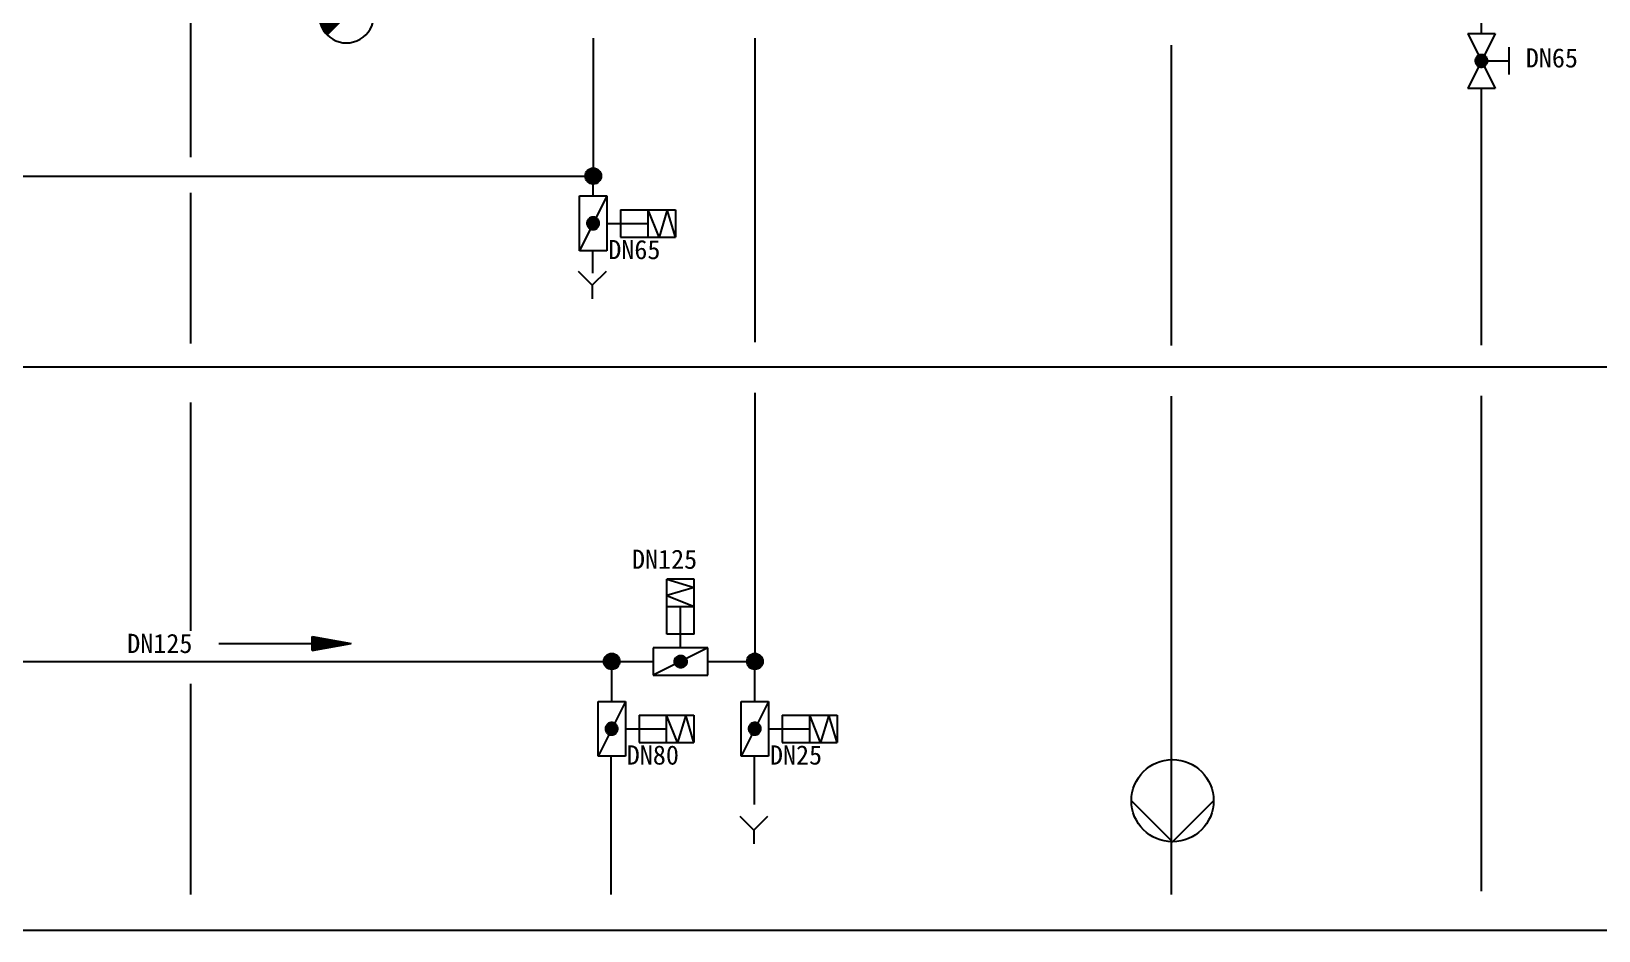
# Model space of a CAD drawing. Header units: millimetres. Extents: x 702 to 1891, y -286 to 555.
# Drawn here: x 1077.9 to 1171.5, y 144.3 to 198 of the extents above; entities that cross this region are included whole.
import ezdxf
from ezdxf.enums import TextEntityAlignment as Align

# ---------------------------------------------------------------- set-up
doc = ezdxf.new("R2010")
doc.units = ezdxf.units.MM
doc.header["$MEASUREMENT"] = 0
doc.linetypes.add('1', pattern=[0])
doc.layers.get('0').update_dxf_attribs({"linetype": 'CONTINUOUS'})
doc.layers.add('PRODUKT', color=3, linetype='CONTINUOUS')
doc.layers.add('TEXT', color=7, linetype='CONTINUOUS')

# ---------------------------------------------------------------- blocks, each defined once
blk = doc.blocks.new('P')
at = {"color": 3, "linetype": 'Continuous'}
for p, q in [((0, 2.2), (12.5, 0)), ((0, -2.2), (0, 2.2)), ((0, 1.73), (9.8, 0)), ((0, 1.25), (7.1, 0)), ((0, 0.78), (4.4, 0)), ((0, 0.3), (1.7, 0)), ((0, 0), (12.5, 0)), ((0, -2.2), (12.5, 0)), ((0, -0.3), (1.7, 0)), ((0, -0.78), (4.4, 0)), ((0, -1.25), (7.1, 0)), ((0, -1.73), (9.8, 0))]:
    blk.add_line(p, q, dxfattribs=at)
blk = doc.blocks.new('00629')
at = {"color": 3, "linetype": '1'}
blk.add_line((3.535534, 3.535534), (-3.535534, -3.535534), dxfattribs=at)
at = {"color": 6, "linetype": '1'}
for p, q in [((-3.515018, -3.555932), (3.555932, 3.515018)), ((-3.369948, -3.693705), (3.693704, 3.369948)), ((-3.219201, -3.8258), (3.8258, 3.219201)), ((-3.062731, -3.952174), (3.952174, 3.062731)), ((-2.900466, -4.072751), (4.072751, 2.900466)), ((-2.732299, -4.187427), (4.187427, 2.732299)), ((-2.558093, -4.296063), (4.296063, 2.558093)), ((-2.377672, -4.398485), (4.398485, 2.377672)), ((-2.19082, -4.494475), (4.494475, 2.190819)), ((-1.997268, -4.583767), (4.583767, 1.997268)), ((-1.796694, -4.666036), (4.666036, 1.796694)), ((-1.588704, -4.740888), (4.740888, 1.588704)), ((-1.372818, -4.807845), (4.807845, 1.372818)), ((-1.14845, -4.866319), (4.866319, 1.14845)), ((-0.914875, -4.915588), (4.915588, 0.914875)), ((-0.671191, -4.954745), (4.954745, 0.67119)), ((-0.416246, -4.982644), (4.982644, 0.416246)), ((-0.148552, -4.997793), (4.997793, 0.148552)), ((0.133876, -4.998207), (4.998207, -0.133876)), ((0.433778, -4.981148), (4.981148, -0.433778)), ((0.755118, -4.942651), (4.942651, -0.755118)), ((1.10402, -4.876591), (4.876591, -1.10402)), ((1.490908, -4.772545), (4.772545, -1.490908)), ((1.936548, -4.609748), (4.609748, -1.936548)), ((2.497666, -4.331474), (4.331474, -2.497666))]:
    blk.add_line(p, q, dxfattribs=at)
at = {"color": 3, "linetype": '1'}
for start, end in [(45, 225.000008), (225.000008, 45)]:
    blk.add_arc((0, 0), 5, start, end, dxfattribs=at)

msp = doc.modelspace()

# ---------------------------------------------------------------- hatches: boundary and pattern name
at = {"layer": 'TEXT'}
for points in [[(1111.959, 189.324, 1), (1111.008, 189.324, 1)], [(1113.062, 160.359, 1), (1112.112, 160.359, 1)], [(1121.609, 160.359, 1), (1120.659, 160.359, 1)]]:
    msp.add_hatch(color=256, dxfattribs=at).paths.add_polyline_path(points)

# ---------------------------------------------------------------- linework, layer by layer
at = {"color": 6}
for p, q in [((1087.44, 200.283), (1087.44, 190.446)), ((1087.44, 188.314), (1087.44, 179.329)), ((1087.44, 175.808), (1087.44, 162.184)), ((1087.44, 159.023), (1087.44, 146.461))]:
    msp.add_line(p, q, dxfattribs=at)
at = {"color": 111}
for p, q in [((1164.516, 197.827), (1164.516, 200.345)), ((1164.516, 179.225), (1164.516, 194.556)), ((1164.516, 146.653), (1164.516, 176.208))]:
    msp.add_line(p, q, dxfattribs=at)
at = {"color": 3, "linetype": '1'}
for p, q in [((1165.334, 197.827), (1163.698, 194.556)), ((1163.698, 197.827), (1165.334, 194.556)), ((1163.698, 197.827), (1165.334, 197.827)), ((1164.3, 196.501), (1164.27, 196.479)), ((1164.332, 196.52), (1164.3, 196.501)), ((1164.309, 196.507), (1164.818, 195.998)), ((1164.365, 196.536), (1164.332, 196.52)), ((1164.338, 196.524), (1164.835, 196.027)), ((1164.4, 196.549), (1164.365, 196.536)), ((1164.37, 196.538), (1164.85, 196.059)), ((1164.436, 196.558), (1164.4, 196.549)), ((1164.405, 196.55), (1164.861, 196.093)), ((1164.473, 196.563), (1164.436, 196.558)), ((1164.442, 196.559), (1164.87, 196.131)), ((1164.511, 196.565), (1164.473, 196.563)), ((1164.483, 196.564), (1164.875, 196.172)), ((1164.548, 196.562), (1164.511, 196.565)), ((1164.53, 196.564), (1164.875, 196.218)), ((1164.585, 196.556), (1164.548, 196.562)), ((1164.583, 196.557), (1164.868, 196.272)), ((1164.621, 196.547), (1164.585, 196.556)), ((1164.655, 196.533), (1164.621, 196.547)), ((1164.651, 196.535), (1164.847, 196.339)), ((1164.689, 196.517), (1164.655, 196.533)), ((1164.72, 196.497), (1164.689, 196.517)), ((1164.749, 196.474), (1164.72, 196.497)), ((1166.152, 197.01), (1166.152, 195.374)), ((1164.139, 196.22), (1164.138, 196.183)), ((1164.138, 196.215), (1164.526, 195.827)), ((1164.138, 196.183), (1164.141, 196.146)), ((1164.143, 196.257), (1164.139, 196.22)), ((1164.139, 196.168), (1164.48, 195.828)), ((1164.141, 196.146), (1164.148, 196.109)), ((1164.151, 196.293), (1164.143, 196.257)), ((1164.143, 196.257), (1164.568, 195.832)), ((1164.147, 196.114), (1164.425, 195.836)), ((1164.148, 196.109), (1164.159, 196.073)), ((1164.163, 196.329), (1164.151, 196.293)), ((1164.151, 196.295), (1164.606, 195.84)), ((1164.159, 196.073), (1164.173, 196.039)), ((1164.178, 196.363), (1164.163, 196.329)), ((1164.163, 196.329), (1164.641, 195.852)), ((1164.17, 196.044), (1164.356, 195.859)), ((1164.173, 196.039), (1164.19, 196.006)), ((1164.177, 196.361), (1164.673, 195.866)), ((1164.196, 196.395), (1164.178, 196.363)), ((1164.19, 196.006), (1164.211, 195.975)), ((1164.194, 196.391), (1164.702, 195.882)), ((1164.218, 196.425), (1164.196, 196.395)), ((1164.211, 195.975), (1164.235, 195.946)), ((1164.213, 196.418), (1164.73, 195.901)), ((1164.243, 196.453), (1164.218, 196.425)), ((1164.234, 196.444), (1164.755, 195.922)), ((1164.235, 195.946), (1164.261, 195.92)), ((1164.27, 196.479), (1164.243, 196.453)), ((1164.257, 196.467), (1164.778, 195.945)), ((1164.261, 195.92), (1164.29, 195.897)), ((1164.282, 196.488), (1164.799, 195.97)), ((1164.29, 195.897), (1164.322, 195.876)), ((1164.322, 195.876), (1164.355, 195.859)), ((1164.355, 195.859), (1164.389, 195.846)), ((1164.389, 195.846), (1164.425, 195.836)), ((1164.425, 195.836), (1164.462, 195.829)), ((1164.462, 195.829), (1164.499, 195.827)), ((1164.499, 195.827), (1164.507, 195.827)), ((1164.507, 195.827), (1164.544, 195.828)), ((1164.544, 195.828), (1164.581, 195.834)), ((1164.581, 195.834), (1164.617, 195.843)), ((1164.617, 195.843), (1164.652, 195.856)), ((1164.652, 195.856), (1164.685, 195.873)), ((1164.685, 195.873), (1164.717, 195.892)), ((1164.717, 195.892), (1164.747, 195.915)), ((1164.747, 195.915), (1164.774, 195.941)), ((1164.776, 196.448), (1164.749, 196.474)), ((1164.774, 195.941), (1164.798, 195.969)), ((1164.8, 196.419), (1164.776, 196.448)), ((1164.798, 195.969), (1164.819, 195.999)), ((1164.821, 196.389), (1164.8, 196.419)), ((1164.819, 195.999), (1164.838, 196.032)), ((1164.839, 196.356), (1164.821, 196.389)), ((1164.838, 196.032), (1164.852, 196.066)), ((1164.854, 196.322), (1164.839, 196.356)), ((1164.852, 196.066), (1164.864, 196.102)), ((1164.865, 196.286), (1164.854, 196.322)), ((1164.864, 196.102), (1164.871, 196.138)), ((1164.872, 196.249), (1164.865, 196.286)), ((1164.871, 196.138), (1164.875, 196.175)), ((1164.875, 196.212), (1164.872, 196.249)), ((1164.875, 196.175), (1164.875, 196.212)), ((1164.875, 196.192), (1166.152, 196.192)), ((1165.334, 194.556), (1163.698, 194.556))]:
    msp.add_line(p, q, dxfattribs=at)
at = {"color": 42}
for p, q in [((1146.007, 179.214), (1146.007, 197.125)), ((1146.007, 146.462), (1146.007, 176.196)), ((1112.538, 154.703), (1112.538, 146.461))]:
    msp.add_line(p, q, dxfattribs=at)
at = {"color": 3}
for p, q in [((1113.119, 187.316), (1116.39, 187.316)), ((1114.755, 185.68), (1114.755, 187.316)), ((1115.409, 185.68), (1114.755, 187.316)), ((1115.9, 187.316), (1115.409, 185.68)), ((1116.39, 185.68), (1115.9, 187.316)), ((1116.39, 187.316), (1116.39, 185.68)), ((1113.119, 186.498), (1114.755, 186.498)), ((1113.119, 185.68), (1116.39, 185.68)), ((1111.769, 154.703), (1111.769, 157.975)), ((1113.405, 157.975), (1111.769, 154.703)), ((1111.769, 157.975), (1113.405, 157.975)), ((1113.405, 157.975), (1113.405, 154.703)), ((1120.316, 157.975), (1121.952, 157.975)), ((1121.952, 157.975), (1120.316, 154.703)), ((1120.316, 154.703), (1120.316, 157.975)), ((1121.952, 157.975), (1121.952, 154.703)), ((1112.214, 156.404), (1112.209, 156.367)), ((1112.209, 156.367), (1112.209, 156.33)), ((1112.209, 156.362), (1112.597, 155.974)), ((1112.209, 156.33), (1112.212, 156.293)), ((1112.21, 156.316), (1112.55, 155.975)), ((1112.212, 156.293), (1112.219, 156.256)), ((1112.222, 156.44), (1112.214, 156.404)), ((1112.214, 156.404), (1112.639, 155.979)), ((1112.218, 156.261), (1112.496, 155.983)), ((1112.233, 156.476), (1112.222, 156.44)), ((1112.222, 156.442), (1112.677, 155.987)), ((1112.249, 156.51), (1112.233, 156.476)), ((1112.234, 156.476), (1112.711, 155.999)), ((1112.248, 156.509), (1112.743, 156.013)), ((1112.267, 156.542), (1112.249, 156.51)), ((1112.265, 156.538), (1112.773, 156.03)), ((1112.289, 156.573), (1112.267, 156.542)), ((1112.283, 156.566), (1112.8, 156.049)), ((1112.313, 156.6), (1112.289, 156.573)), ((1112.304, 156.591), (1112.826, 156.07)), ((1112.341, 156.626), (1112.313, 156.6)), ((1112.327, 156.614), (1112.849, 156.093)), ((1112.371, 156.648), (1112.341, 156.626)), ((1112.352, 156.635), (1112.87, 156.118)), ((1112.402, 156.668), (1112.371, 156.648)), ((1112.38, 156.654), (1112.889, 156.145)), ((1112.436, 156.684), (1112.402, 156.668)), ((1112.409, 156.671), (1112.906, 156.174)), ((1112.471, 156.696), (1112.436, 156.684)), ((1112.441, 156.686), (1112.92, 156.206)), ((1112.507, 156.705), (1112.471, 156.696)), ((1112.475, 156.697), (1112.932, 156.241)), ((1112.544, 156.71), (1112.507, 156.705)), ((1112.513, 156.706), (1112.941, 156.278)), ((1112.581, 156.712), (1112.544, 156.71)), ((1112.554, 156.711), (1112.946, 156.319)), ((1112.619, 156.71), (1112.581, 156.712)), ((1112.6, 156.711), (1112.946, 156.366)), ((1112.655, 156.704), (1112.619, 156.71)), ((1112.654, 156.704), (1112.939, 156.419)), ((1112.691, 156.694), (1112.655, 156.704)), ((1112.726, 156.681), (1112.691, 156.694)), ((1112.721, 156.683), (1112.917, 156.487)), ((1112.759, 156.664), (1112.726, 156.681)), ((1112.791, 156.644), (1112.759, 156.664)), ((1112.82, 156.621), (1112.791, 156.644)), ((1112.847, 156.595), (1112.82, 156.621)), ((1112.871, 156.567), (1112.847, 156.595)), ((1112.892, 156.536), (1112.871, 156.567)), ((1112.91, 156.503), (1112.892, 156.536)), ((1112.924, 156.469), (1112.91, 156.503)), ((1112.935, 156.433), (1112.924, 156.469)), ((1112.934, 156.249), (1112.942, 156.285)), ((1112.943, 156.397), (1112.935, 156.433)), ((1112.942, 156.285), (1112.946, 156.322)), ((1112.946, 156.359), (1112.943, 156.397)), ((1112.946, 156.322), (1112.946, 156.359)), ((1113.405, 156.339), (1114.222, 156.339)), ((1114.222, 157.157), (1117.494, 157.157)), ((1114.222, 157.157), (1114.222, 155.521)), ((1114.222, 156.339), (1115.858, 156.339)), ((1116.512, 155.521), (1115.858, 157.157)), ((1115.858, 155.521), (1115.858, 157.157)), ((1117.003, 157.157), (1116.512, 155.521)), ((1117.494, 155.521), (1117.003, 157.157)), ((1117.494, 157.157), (1117.494, 155.521)), ((1120.761, 156.404), (1120.756, 156.367)), ((1120.756, 156.367), (1120.756, 156.33)), ((1120.756, 156.362), (1121.144, 155.974)), ((1120.756, 156.33), (1120.759, 156.293)), ((1120.757, 156.316), (1121.097, 155.975)), ((1120.759, 156.293), (1120.766, 156.256)), ((1120.769, 156.44), (1120.761, 156.404)), ((1120.761, 156.404), (1121.186, 155.979)), ((1120.765, 156.261), (1121.043, 155.983)), ((1120.78, 156.476), (1120.769, 156.44)), ((1120.769, 156.442), (1121.224, 155.987)), ((1120.796, 156.51), (1120.78, 156.476)), ((1120.781, 156.476), (1121.258, 155.999)), ((1120.795, 156.509), (1121.29, 156.013)), ((1120.814, 156.542), (1120.796, 156.51)), ((1120.812, 156.538), (1121.32, 156.03)), ((1120.836, 156.573), (1120.814, 156.542)), ((1120.83, 156.566), (1121.347, 156.049)), ((1120.86, 156.6), (1120.836, 156.573)), ((1120.851, 156.591), (1121.373, 156.07)), ((1120.888, 156.626), (1120.86, 156.6)), ((1120.874, 156.614), (1121.396, 156.093)), ((1120.918, 156.648), (1120.888, 156.626)), ((1120.899, 156.635), (1121.417, 156.118)), ((1120.949, 156.668), (1120.918, 156.648)), ((1120.927, 156.654), (1121.436, 156.145)), ((1120.983, 156.684), (1120.949, 156.668)), ((1120.956, 156.671), (1121.453, 156.174)), ((1121.018, 156.696), (1120.983, 156.684)), ((1120.988, 156.686), (1121.467, 156.206)), ((1121.054, 156.705), (1121.018, 156.696)), ((1121.022, 156.697), (1121.479, 156.241)), ((1121.091, 156.71), (1121.054, 156.705)), ((1121.06, 156.706), (1121.488, 156.278)), ((1121.128, 156.712), (1121.091, 156.71)), ((1121.101, 156.711), (1121.493, 156.319)), ((1121.166, 156.71), (1121.128, 156.712)), ((1121.147, 156.711), (1121.493, 156.366)), ((1121.202, 156.704), (1121.166, 156.71)), ((1121.201, 156.704), (1121.486, 156.419)), ((1121.238, 156.694), (1121.202, 156.704)), ((1121.273, 156.681), (1121.238, 156.694)), ((1121.268, 156.683), (1121.464, 156.487)), ((1121.306, 156.664), (1121.273, 156.681)), ((1121.338, 156.644), (1121.306, 156.664)), ((1121.367, 156.621), (1121.338, 156.644)), ((1121.394, 156.595), (1121.367, 156.621)), ((1121.418, 156.567), (1121.394, 156.595)), ((1121.439, 156.536), (1121.418, 156.567)), ((1121.457, 156.503), (1121.439, 156.536)), ((1121.471, 156.469), (1121.457, 156.503)), ((1121.482, 156.433), (1121.471, 156.469)), ((1121.481, 156.249), (1121.489, 156.285)), ((1121.49, 156.397), (1121.482, 156.433)), ((1121.489, 156.285), (1121.493, 156.322)), ((1121.493, 156.359), (1121.49, 156.397)), ((1121.493, 156.322), (1121.493, 156.359)), ((1121.952, 156.339), (1122.769, 156.339)), ((1122.769, 157.157), (1122.769, 155.521)), ((1122.769, 157.157), (1126.041, 157.157)), ((1122.769, 156.339), (1124.405, 156.339)), ((1124.405, 155.521), (1124.405, 157.157)), ((1125.059, 155.521), (1124.405, 157.157)), ((1125.55, 157.157), (1125.059, 155.521)), ((1126.041, 155.521), (1125.55, 157.157)), ((1126.041, 157.157), (1126.041, 155.521)), ((1112.219, 156.256), (1112.229, 156.22)), ((1112.229, 156.22), (1112.244, 156.186)), ((1112.241, 156.192), (1112.426, 156.006)), ((1112.244, 156.186), (1112.261, 156.153)), ((1112.261, 156.153), (1112.282, 156.122)), ((1112.282, 156.122), (1112.306, 156.093)), ((1112.306, 156.093), (1112.332, 156.067)), ((1112.332, 156.067), (1112.361, 156.044)), ((1112.361, 156.044), (1112.392, 156.024)), ((1112.392, 156.024), (1112.426, 156.006)), ((1112.426, 156.006), (1112.46, 155.993)), ((1112.46, 155.993), (1112.496, 155.983)), ((1112.496, 155.983), (1112.533, 155.976)), ((1112.533, 155.976), (1112.57, 155.974)), ((1112.57, 155.974), (1112.578, 155.974)), ((1112.578, 155.974), (1112.615, 155.976)), ((1112.615, 155.976), (1112.652, 155.981)), ((1112.652, 155.981), (1112.688, 155.991)), ((1112.688, 155.991), (1112.723, 156.003)), ((1112.723, 156.003), (1112.756, 156.02)), ((1112.756, 156.02), (1112.788, 156.039)), ((1112.788, 156.039), (1112.817, 156.062)), ((1112.817, 156.062), (1112.844, 156.088)), ((1112.844, 156.088), (1112.869, 156.116)), ((1112.869, 156.116), (1112.89, 156.147)), ((1112.89, 156.147), (1112.908, 156.179)), ((1112.908, 156.179), (1112.923, 156.213)), ((1112.923, 156.213), (1112.934, 156.249)), ((1114.222, 155.521), (1117.494, 155.521)), ((1120.766, 156.256), (1120.776, 156.22)), ((1120.776, 156.22), (1120.791, 156.186)), ((1120.788, 156.192), (1120.973, 156.006)), ((1120.791, 156.186), (1120.808, 156.153)), ((1120.808, 156.153), (1120.829, 156.122)), ((1120.829, 156.122), (1120.853, 156.093)), ((1120.853, 156.093), (1120.879, 156.067)), ((1120.879, 156.067), (1120.908, 156.044)), ((1120.908, 156.044), (1120.939, 156.024)), ((1120.939, 156.024), (1120.973, 156.006)), ((1120.973, 156.006), (1121.007, 155.993)), ((1121.007, 155.993), (1121.043, 155.983)), ((1121.043, 155.983), (1121.08, 155.976)), ((1121.08, 155.976), (1121.117, 155.974)), ((1121.117, 155.974), (1121.125, 155.974)), ((1121.125, 155.974), (1121.162, 155.976)), ((1121.162, 155.976), (1121.199, 155.981)), ((1121.199, 155.981), (1121.235, 155.991)), ((1121.235, 155.991), (1121.27, 156.003)), ((1121.27, 156.003), (1121.303, 156.02)), ((1121.303, 156.02), (1121.335, 156.039)), ((1121.335, 156.039), (1121.364, 156.062)), ((1121.364, 156.062), (1121.391, 156.088)), ((1121.391, 156.088), (1121.416, 156.116)), ((1121.416, 156.116), (1121.437, 156.147)), ((1121.437, 156.147), (1121.455, 156.179)), ((1121.455, 156.179), (1121.47, 156.213)), ((1121.47, 156.213), (1121.481, 156.249)), ((1122.769, 155.521), (1126.041, 155.521)), ((1113.405, 154.703), (1111.769, 154.703)), ((1121.952, 154.703), (1120.316, 154.703))]:
    msp.add_line(p, q, dxfattribs=at)
msp.add_line((1089.136, 161.433), (1094.693, 161.433))
at = {"layer": 'PRODUKT'}
for p, q in [((1111.484, 197.54), (1111.484, 189.324)), ((1121.134, 197.54), (1121.134, 179.402)), ((1067.535, 189.324), (1111.484, 189.324)), ((1111.484, 188.133), (1111.484, 189.324)), ((1110.666, 188.133), (1112.301, 188.133)), ((1110.666, 184.862), (1110.666, 188.133)), ((1112.301, 188.133), (1110.666, 184.862)), ((1112.301, 188.133), (1112.301, 184.862)), ((1113.119, 187.316), (1113.119, 185.68)), ((1111.11, 186.563), (1111.106, 186.526)), ((1111.106, 186.526), (1111.106, 186.489)), ((1111.106, 186.521), (1111.494, 186.133)), ((1111.106, 186.489), (1111.109, 186.452)), ((1111.106, 186.474), (1111.447, 186.134)), ((1111.109, 186.452), (1111.116, 186.415)), ((1111.118, 186.599), (1111.11, 186.563)), ((1111.11, 186.563), (1111.536, 186.138)), ((1111.114, 186.42), (1111.393, 186.142)), ((1111.116, 186.415), (1111.126, 186.379)), ((1111.13, 186.635), (1111.118, 186.599)), ((1111.119, 186.601), (1111.573, 186.146)), ((1111.126, 186.379), (1111.14, 186.345)), ((1111.145, 186.669), (1111.13, 186.635)), ((1111.13, 186.635), (1111.608, 186.158)), ((1111.138, 186.351), (1111.323, 186.165)), ((1111.14, 186.345), (1111.158, 186.312)), ((1111.164, 186.701), (1111.145, 186.669)), ((1111.145, 186.667), (1111.64, 186.172)), ((1111.158, 186.312), (1111.179, 186.281)), ((1111.161, 186.697), (1111.67, 186.189)), ((1111.186, 186.731), (1111.164, 186.701)), ((1111.179, 186.281), (1111.202, 186.252)), ((1111.18, 186.724), (1111.697, 186.207)), ((1111.21, 186.759), (1111.186, 186.731)), ((1111.201, 186.75), (1111.722, 186.228)), ((1111.202, 186.252), (1111.229, 186.226)), ((1111.237, 186.785), (1111.21, 186.759)), ((1111.224, 186.773), (1111.746, 186.251)), ((1111.229, 186.226), (1111.258, 186.203)), ((1111.267, 186.807), (1111.237, 186.785)), ((1111.249, 186.794), (1111.767, 186.277)), ((1111.258, 186.203), (1111.289, 186.182)), ((1111.299, 186.826), (1111.267, 186.807)), ((1111.276, 186.813), (1111.786, 186.304)), ((1111.333, 186.842), (1111.299, 186.826)), ((1111.306, 186.83), (1111.803, 186.333)), ((1111.368, 186.855), (1111.333, 186.842)), ((1111.338, 186.844), (1111.817, 186.365)), ((1111.404, 186.864), (1111.368, 186.855)), ((1111.372, 186.856), (1111.829, 186.399)), ((1111.441, 186.869), (1111.404, 186.864)), ((1111.41, 186.865), (1111.838, 186.437)), ((1111.478, 186.871), (1111.441, 186.869)), ((1111.451, 186.87), (1111.843, 186.478)), ((1111.515, 186.868), (1111.478, 186.871)), ((1111.497, 186.87), (1111.843, 186.524)), ((1111.552, 186.862), (1111.515, 186.868)), ((1111.551, 186.863), (1111.835, 186.578)), ((1111.588, 186.853), (1111.552, 186.862)), ((1111.623, 186.839), (1111.588, 186.853)), ((1111.618, 186.842), (1111.814, 186.645)), ((1111.656, 186.823), (1111.623, 186.839)), ((1111.688, 186.803), (1111.656, 186.823)), ((1111.685, 186.198), (1111.714, 186.221)), ((1111.717, 186.78), (1111.688, 186.803)), ((1111.714, 186.221), (1111.741, 186.247)), ((1111.744, 186.754), (1111.717, 186.78)), ((1111.741, 186.247), (1111.765, 186.275)), ((1111.768, 186.725), (1111.744, 186.754)), ((1111.765, 186.275), (1111.787, 186.305)), ((1111.789, 186.695), (1111.768, 186.725)), ((1111.787, 186.305), (1111.805, 186.338)), ((1111.807, 186.662), (1111.789, 186.695)), ((1111.805, 186.338), (1111.82, 186.372)), ((1111.821, 186.628), (1111.807, 186.662)), ((1111.82, 186.372), (1111.831, 186.408)), ((1111.832, 186.592), (1111.821, 186.628)), ((1111.831, 186.408), (1111.839, 186.444)), ((1111.839, 186.555), (1111.832, 186.592)), ((1111.843, 186.518), (1111.839, 186.555)), ((1111.839, 186.444), (1111.843, 186.481)), ((1111.843, 186.481), (1111.843, 186.518)), ((1112.301, 186.498), (1113.119, 186.498)), ((1111.289, 186.182), (1111.322, 186.165)), ((1111.322, 186.165), (1111.357, 186.152)), ((1111.357, 186.152), (1111.393, 186.142)), ((1111.393, 186.142), (1111.43, 186.135)), ((1111.43, 186.135), (1111.467, 186.133)), ((1111.467, 186.133), (1111.474, 186.133)), ((1111.474, 186.133), (1111.512, 186.134)), ((1111.512, 186.134), (1111.548, 186.14)), ((1111.548, 186.14), (1111.584, 186.149)), ((1111.584, 186.149), (1111.619, 186.162)), ((1111.619, 186.162), (1111.653, 186.179)), ((1111.653, 186.179), (1111.685, 186.198)), ((1112.301, 184.862), (1110.666, 184.862)), ((1111.435, 184.862), (1111.435, 183.523)), ((1111.428, 182.806), (1110.61, 183.624)), ((1112.246, 183.624), (1111.428, 182.806)), ((1111.428, 182.806), (1111.428, 181.988)), ((1181.147, 177.918), (1077.417, 177.918)), ((1121.134, 176.385), (1121.134, 160.359)), ((1115.879, 165.266), (1117.515, 164.775)), ((1117.515, 165.266), (1115.879, 165.266)), ((1115.879, 161.994), (1115.879, 165.266)), ((1117.515, 164.775), (1115.879, 164.284)), ((1117.515, 161.994), (1117.515, 165.266)), ((1115.879, 164.284), (1117.515, 163.63)), ((1115.879, 163.63), (1117.515, 163.63)), ((1116.697, 161.994), (1116.697, 163.63)), ((1117.515, 161.994), (1115.879, 161.994)), ((1116.697, 161.177), (1116.697, 161.994)), ((1118.333, 161.177), (1115.062, 159.541)), ((1118.333, 161.177), (1115.062, 161.177)), ((1115.062, 161.177), (1115.062, 159.541)), ((1118.333, 159.541), (1118.333, 161.177)), ((1035.671, 160.359), (1115.062, 160.359)), ((1112.587, 157.975), (1112.587, 160.359)), ((1116.332, 160.35), (1116.334, 160.387)), ((1116.72, 159.981), (1116.332, 160.369)), ((1117.07, 160.359), (1116.332, 160.359)), ((1116.332, 160.342), (1116.332, 160.35)), ((1116.335, 160.305), (1116.332, 160.342)), ((1116.674, 159.982), (1116.333, 160.322)), ((1116.334, 160.387), (1116.339, 160.424)), ((1116.341, 160.268), (1116.335, 160.305)), ((1116.762, 159.986), (1116.337, 160.411)), ((1116.339, 160.424), (1116.349, 160.46)), ((1116.619, 159.99), (1116.341, 160.268)), ((1116.351, 160.232), (1116.341, 160.268)), ((1116.8, 159.994), (1116.345, 160.449)), ((1116.349, 160.46), (1116.362, 160.495)), ((1116.365, 160.198), (1116.351, 160.232)), ((1116.835, 160.006), (1116.357, 160.483)), ((1116.362, 160.495), (1116.378, 160.528)), ((1116.55, 160.013), (1116.364, 160.199)), ((1116.382, 160.165), (1116.365, 160.198)), ((1116.867, 160.02), (1116.371, 160.515)), ((1116.378, 160.528), (1116.398, 160.56)), ((1116.402, 160.133), (1116.382, 160.165)), ((1116.896, 160.037), (1116.388, 160.545)), ((1116.398, 160.56), (1116.42, 160.589)), ((1116.425, 160.104), (1116.402, 160.133)), ((1116.924, 160.055), (1116.407, 160.572)), ((1116.42, 160.589), (1116.446, 160.616)), ((1116.451, 160.078), (1116.425, 160.104)), ((1116.949, 160.076), (1116.428, 160.598)), ((1116.446, 160.616), (1116.474, 160.641)), ((1116.972, 160.099), (1116.451, 160.621)), ((1116.48, 160.054), (1116.451, 160.078)), ((1116.474, 160.641), (1116.505, 160.662)), ((1116.993, 160.125), (1116.476, 160.642)), ((1116.511, 160.033), (1116.48, 160.054)), ((1117.012, 160.152), (1116.503, 160.661)), ((1116.505, 160.662), (1116.537, 160.68)), ((1116.544, 160.016), (1116.511, 160.033)), ((1117.029, 160.181), (1116.532, 160.678)), ((1116.537, 160.68), (1116.571, 160.695)), ((1116.578, 160.002), (1116.544, 160.016)), ((1117.044, 160.213), (1116.564, 160.692)), ((1116.571, 160.695), (1116.607, 160.707)), ((1116.614, 159.991), (1116.578, 160.002)), ((1117.055, 160.247), (1116.599, 160.704)), ((1116.607, 160.707), (1116.643, 160.714)), ((1117.064, 160.285), (1116.636, 160.713)), ((1116.643, 160.714), (1116.68, 160.718)), ((1117.069, 160.326), (1116.677, 160.718)), ((1116.68, 160.718), (1116.718, 160.718)), ((1116.718, 160.718), (1116.755, 160.715)), ((1117.069, 160.372), (1116.724, 160.718)), ((1116.755, 160.715), (1116.791, 160.707)), ((1117.062, 160.426), (1116.777, 160.711)), ((1116.791, 160.707), (1116.827, 160.697)), ((1116.834, 160.005), (1116.799, 159.994)), ((1116.827, 160.697), (1116.861, 160.682)), ((1116.868, 160.021), (1116.834, 160.005)), ((1117.041, 160.493), (1116.845, 160.69)), ((1116.861, 160.682), (1116.894, 160.664)), ((1116.9, 160.039), (1116.868, 160.021)), ((1116.894, 160.664), (1116.925, 160.643)), ((1116.931, 160.061), (1116.9, 160.039)), ((1116.925, 160.643), (1116.953, 160.619)), ((1116.959, 160.085), (1116.931, 160.061)), ((1116.953, 160.619), (1116.979, 160.592)), ((1116.984, 160.113), (1116.959, 160.085)), ((1116.979, 160.592), (1117.002, 160.563)), ((1117.006, 160.143), (1116.984, 160.113)), ((1117.002, 160.563), (1117.022, 160.532)), ((1117.026, 160.174), (1117.006, 160.143)), ((1117.022, 160.532), (1117.039, 160.498)), ((1117.042, 160.208), (1117.026, 160.174)), ((1117.039, 160.498), (1117.052, 160.463)), ((1117.054, 160.243), (1117.042, 160.208)), ((1117.052, 160.463), (1117.062, 160.427)), ((1117.063, 160.279), (1117.054, 160.243)), ((1117.062, 160.427), (1117.068, 160.391)), ((1117.068, 160.316), (1117.063, 160.279)), ((1117.068, 160.391), (1117.07, 160.353)), ((1117.07, 160.353), (1117.068, 160.316)), ((1118.333, 160.359), (1121.134, 160.359)), ((1121.134, 157.975), (1121.134, 160.359)), ((1115.062, 159.541), (1118.333, 159.541)), ((1116.651, 159.984), (1116.614, 159.991)), ((1116.688, 159.981), (1116.651, 159.984)), ((1116.725, 159.981), (1116.688, 159.981)), ((1116.762, 159.986), (1116.725, 159.981)), ((1116.799, 159.994), (1116.762, 159.986)), ((1121.085, 154.703), (1121.085, 151.83)), ((1146.007, 149.597), (1146.007, 154.502)), ((1146.064, 149.596), (1143.611, 152.05)), ((1146.064, 149.596), (1148.517, 152.05)), ((1121.078, 150.284), (1120.26, 151.101)), ((1121.896, 151.101), (1121.078, 150.284)), ((1121.078, 150.284), (1121.078, 149.466)), ((1419.617, 144.296), (939.56, 144.296))]:
    msp.add_line(p, q, dxfattribs=at)
msp.add_circle((1146.064, 152.05), 2.453, dxfattribs=at)
at = {"layer": 'TEXT'}
for centre in [(1111.484, 189.324), (1112.587, 160.359), (1121.134, 160.359)]:
    msp.add_circle(centre, 0.475, dxfattribs=at)

# ---------------------------------------------------------------- block references
at = {"xscale": 0.3271128750489599, "yscale": 0.3271128750489599, "zscale": 0.3271128750489599, "rotation": 180}
msp.add_blockref('00629', (1096.746, 198.902), dxfattribs=at)
at = {"xscale": 0.1869216428851201, "yscale": 0.1869216428851201, "zscale": 0.1869216428851201}
msp.add_blockref('P', (1094.693, 161.433), dxfattribs=at)

# ---------------------------------------------------------------- texts
at = {"layer": 'TEXT'}
for s, p in [('DN65', (1167.156, 195.457)), ('DN65', (1112.38, 184.02)), ('DN125', (1113.793, 165.542)), ('DN125', (1083.661, 160.518)), ('DN80', (1113.483, 153.861)), ('DN25', (1122.03, 153.861))]:
    msp.add_text(s, height=1.1449, dxfattribs=at).set_placement(p, align=Align.BOTTOM_LEFT)

doc.saveas('drawing.dxf')
